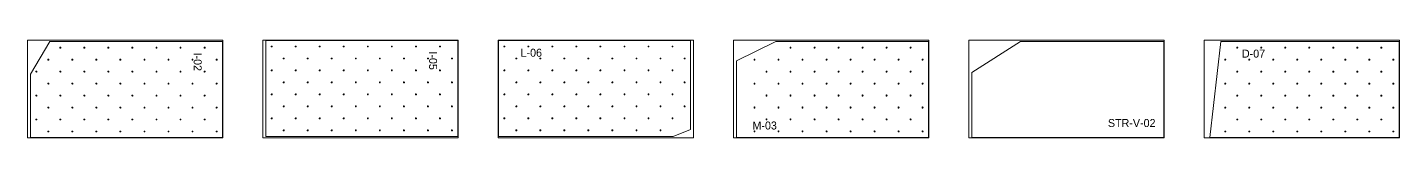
# Model space of a CAD drawing. Extents: x 0 to 287620, y 0 to 1220.
# Drawn here: x 35280 to 52420, y 0 to 1220 of the extents above; entities that cross this region are included whole.
import ezdxf

# ---------------------------------------------------------------- set-up
doc = ezdxf.new("R2010")
doc.units = 0
doc.header["$MEASUREMENT"] = 0
for name, color, linetype, lineweight in [('CUSTOM', 7, 'CONTINUOUS', 0), ('drilling', 7, 'CONTINUOUS', 0), ('FINAL', 7, 'CONTINUOUS', 0)]:
    doc.layers.add(name, color=color, linetype=linetype, lineweight=lineweight)

msp = doc.modelspace()

# ---------------------------------------------------------------- linework, layer by layer
at = {"layer": 'CUSTOM', "lineweight": 0}
for points in [[(35280, 0), (37720, 0), (37720, 1220), (35280, 1220)], [(38220, 0), (40660, 0), (40660, 1220), (38220, 1220)], [(41160, 0), (43600, 0), (43600, 1220), (41160, 1220)], [(44100, 0), (46540, 0), (46540, 1220), (44100, 1220)], [(47040, 0), (49480, 0), (49480, 1220), (47040, 1220)], [(49980, 0), (52420, 0), (52420, 1220), (49980, 1220)]]:
    msp.add_lwpolyline(points, close=True, dxfattribs=at)
at = {"layer": 'drilling', "lineweight": 0}
for points in [[(35692, 1122), (35696, 1123), (35698, 1125), (35698, 1129), (35697, 1132), (35694, 1134), (35690, 1134), (35687, 1132), (35686, 1129), (35686, 1125), (35688, 1123)], [(35992, 1122), (35996, 1123), (35998, 1125), (35998, 1129), (35997, 1132), (35994, 1134), (35990, 1134), (35987, 1132), (35986, 1129), (35986, 1125), (35988, 1123)], [(36292, 1122), (36296, 1123), (36298, 1125), (36298, 1129), (36297, 1132), (36294, 1134), (36290, 1134), (36287, 1132), (36286, 1129), (36286, 1125), (36288, 1123)], [(36592, 1122), (36596, 1123), (36598, 1125), (36598, 1129), (36597, 1132), (36594, 1134), (36590, 1134), (36587, 1132), (36586, 1129), (36586, 1125), (36588, 1123)], [(36892, 1122), (36896, 1123), (36898, 1125), (36898, 1129), (36897, 1132), (36894, 1134), (36890, 1134), (36887, 1132), (36886, 1129), (36886, 1125), (36888, 1123)], [(37192, 1122), (37196, 1123), (37198, 1125), (37198, 1129), (37197, 1132), (37194, 1134), (37190, 1134), (37187, 1132), (37186, 1129), (37186, 1125), (37188, 1123)], [(37492, 1122), (37496, 1123), (37498, 1125), (37498, 1129), (37497, 1132), (37494, 1134), (37490, 1134), (37487, 1132), (37486, 1129), (37486, 1125), (37488, 1123)], [(38332, 1136), (38336, 1137), (38338, 1139), (38338, 1143), (38337, 1146), (38334, 1148), (38330, 1148), (38327, 1146), (38326, 1143), (38326, 1139), (38328, 1137)], [(38632, 1136), (38636, 1137), (38638, 1139), (38638, 1143), (38637, 1146), (38634, 1148), (38630, 1148), (38627, 1146), (38626, 1143), (38626, 1139), (38628, 1137)], [(38932, 1136), (38936, 1137), (38938, 1139), (38938, 1143), (38937, 1146), (38934, 1148), (38930, 1148), (38927, 1146), (38926, 1143), (38926, 1139), (38928, 1137)], [(39232, 1136), (39236, 1137), (39238, 1139), (39238, 1143), (39237, 1146), (39234, 1148), (39230, 1148), (39227, 1146), (39226, 1143), (39226, 1139), (39228, 1137)], [(39532, 1136), (39536, 1137), (39538, 1139), (39538, 1143), (39537, 1146), (39534, 1148), (39530, 1148), (39527, 1146), (39526, 1143), (39526, 1139), (39528, 1137)], [(39832, 1136), (39836, 1137), (39838, 1139), (39838, 1143), (39837, 1146), (39834, 1148), (39830, 1148), (39827, 1146), (39826, 1143), (39826, 1139), (39828, 1137)], [(40132, 1136), (40136, 1137), (40138, 1139), (40138, 1143), (40137, 1146), (40134, 1148), (40130, 1148), (40127, 1146), (40126, 1143), (40126, 1139), (40128, 1137)], [(40432, 1136), (40436, 1137), (40438, 1139), (40438, 1143), (40437, 1146), (40434, 1148), (40430, 1148), (40427, 1146), (40426, 1143), (40426, 1139), (40428, 1137)], [(41244, 1142), (41243, 1146), (41241, 1148), (41237, 1148), (41234, 1147), (41232, 1144), (41232, 1140), (41234, 1137), (41237, 1136), (41241, 1136), (41243, 1138)], [(41544, 1142), (41543, 1146), (41541, 1148), (41537, 1148), (41534, 1147), (41532, 1144), (41532, 1140), (41534, 1137), (41537, 1136), (41541, 1136), (41543, 1138)], [(41844, 1142), (41843, 1146), (41841, 1148), (41837, 1148), (41834, 1147), (41832, 1144), (41832, 1140), (41834, 1137), (41837, 1136), (41841, 1136), (41843, 1138)], [(42144, 1142), (42143, 1146), (42141, 1148), (42137, 1148), (42134, 1147), (42132, 1144), (42132, 1140), (42134, 1137), (42137, 1136), (42141, 1136), (42143, 1138)], [(42444, 1142), (42443, 1146), (42441, 1148), (42437, 1148), (42434, 1147), (42432, 1144), (42432, 1140), (42434, 1137), (42437, 1136), (42441, 1136), (42443, 1138)], [(42744, 1142), (42743, 1146), (42741, 1148), (42737, 1148), (42734, 1147), (42732, 1144), (42732, 1140), (42734, 1137), (42737, 1136), (42741, 1136), (42743, 1138)], [(43044, 1142), (43043, 1146), (43041, 1148), (43037, 1148), (43034, 1147), (43032, 1144), (43032, 1140), (43034, 1137), (43037, 1136), (43041, 1136), (43043, 1138)], [(43344, 1142), (43343, 1146), (43341, 1148), (43337, 1148), (43334, 1147), (43332, 1144), (43332, 1140), (43334, 1137), (43337, 1136), (43341, 1136), (43343, 1138)], [(44818, 1128), (44817, 1132), (44815, 1134), (44811, 1135), (44808, 1133), (44806, 1130), (44806, 1126), (44808, 1123), (44811, 1122), (44815, 1122), (44817, 1125)], [(45118, 1128), (45117, 1132), (45115, 1134), (45111, 1135), (45108, 1133), (45106, 1130), (45106, 1126), (45108, 1123), (45111, 1122), (45115, 1122), (45117, 1125)], [(45418, 1128), (45417, 1132), (45415, 1134), (45411, 1135), (45408, 1133), (45406, 1130), (45406, 1126), (45408, 1123), (45411, 1122), (45415, 1122), (45417, 1125)], [(45718, 1128), (45717, 1132), (45715, 1134), (45711, 1135), (45708, 1133), (45706, 1130), (45706, 1126), (45708, 1123), (45711, 1122), (45715, 1122), (45717, 1125)], [(46018, 1128), (46017, 1132), (46015, 1134), (46011, 1135), (46008, 1133), (46006, 1130), (46006, 1126), (46008, 1123), (46011, 1122), (46015, 1122), (46017, 1125)], [(46318, 1128), (46317, 1132), (46315, 1134), (46311, 1135), (46308, 1133), (46306, 1130), (46306, 1126), (46308, 1123), (46311, 1122), (46315, 1122), (46317, 1125)], [(50399, 1128), (50397, 1132), (50395, 1134), (50391, 1134), (50388, 1133), (50386, 1130), (50386, 1126), (50388, 1123), (50391, 1122), (50395, 1122), (50397, 1124)], [(50699, 1128), (50697, 1132), (50695, 1134), (50691, 1134), (50688, 1133), (50686, 1130), (50686, 1126), (50688, 1123), (50691, 1122), (50695, 1122), (50697, 1124)], [(50999, 1128), (50997, 1132), (50995, 1134), (50991, 1134), (50988, 1133), (50986, 1130), (50986, 1126), (50988, 1123), (50991, 1122), (50995, 1122), (50997, 1124)], [(51299, 1128), (51297, 1132), (51295, 1134), (51291, 1134), (51288, 1133), (51286, 1130), (51286, 1126), (51288, 1123), (51291, 1122), (51295, 1122), (51297, 1124)], [(51599, 1128), (51597, 1132), (51595, 1134), (51591, 1134), (51588, 1133), (51586, 1130), (51586, 1126), (51588, 1123), (51591, 1122), (51595, 1122), (51597, 1124)], [(51899, 1128), (51897, 1132), (51895, 1134), (51891, 1134), (51888, 1133), (51886, 1130), (51886, 1126), (51888, 1123), (51891, 1122), (51895, 1122), (51897, 1124)], [(52199, 1128), (52197, 1132), (52195, 1134), (52191, 1134), (52188, 1133), (52186, 1130), (52186, 1126), (52188, 1123), (52191, 1122), (52195, 1122), (52197, 1124)], [(35542, 972), (35546, 973), (35548, 975), (35548, 979), (35547, 982), (35544, 984), (35540, 984), (35537, 982), (35536, 979), (35536, 975), (35538, 973)], [(35842, 972), (35846, 973), (35848, 975), (35848, 979), (35847, 982), (35844, 984), (35840, 984), (35837, 982), (35836, 979), (35836, 975), (35838, 973)], [(36142, 972), (36146, 973), (36148, 975), (36148, 979), (36147, 982), (36144, 984), (36140, 984), (36137, 982), (36136, 979), (36136, 975), (36138, 973)], [(36442, 972), (36446, 973), (36448, 975), (36448, 979), (36447, 982), (36444, 984), (36440, 984), (36437, 982), (36436, 979), (36436, 975), (36438, 973)], [(36742, 972), (36746, 973), (36748, 975), (36748, 979), (36747, 982), (36744, 984), (36740, 984), (36737, 982), (36736, 979), (36736, 975), (36738, 973)], [(37042, 972), (37046, 973), (37048, 975), (37048, 979), (37047, 982), (37044, 984), (37040, 984), (37037, 982), (37036, 979), (37036, 975), (37038, 973)], [(37342, 972), (37346, 973), (37348, 975), (37348, 979), (37347, 982), (37344, 984), (37340, 984), (37337, 982), (37336, 979), (37336, 975), (37338, 973)], [(37642, 972), (37646, 973), (37648, 975), (37648, 979), (37647, 982), (37644, 984), (37640, 984), (37637, 982), (37636, 979), (37636, 975), (37638, 973)], [(38482, 986), (38486, 987), (38488, 989), (38488, 993), (38487, 996), (38484, 998), (38480, 998), (38477, 996), (38476, 993), (38476, 989), (38478, 987)], [(38782, 986), (38786, 987), (38788, 989), (38788, 993), (38787, 996), (38784, 998), (38780, 998), (38777, 996), (38776, 993), (38776, 989), (38778, 987)], [(39082, 986), (39086, 987), (39088, 989), (39088, 993), (39087, 996), (39084, 998), (39080, 998), (39077, 996), (39076, 993), (39076, 989), (39078, 987)], [(39382, 986), (39386, 987), (39388, 989), (39388, 993), (39387, 996), (39384, 998), (39380, 998), (39377, 996), (39376, 993), (39376, 989), (39378, 987)], [(39682, 986), (39686, 987), (39688, 989), (39688, 993), (39687, 996), (39684, 998), (39680, 998), (39677, 996), (39676, 993), (39676, 989), (39678, 987)], [(39982, 986), (39986, 987), (39988, 989), (39988, 993), (39987, 996), (39984, 998), (39980, 998), (39977, 996), (39976, 993), (39976, 989), (39978, 987)], [(40282, 986), (40286, 987), (40288, 989), (40288, 993), (40287, 996), (40284, 998), (40280, 998), (40277, 996), (40276, 993), (40276, 989), (40278, 987)], [(40582, 986), (40586, 987), (40588, 989), (40588, 993), (40587, 996), (40584, 998), (40580, 998), (40577, 996), (40576, 993), (40576, 989), (40578, 987)], [(41394, 992), (41393, 996), (41391, 998), (41387, 998), (41384, 997), (41382, 994), (41382, 990), (41384, 987), (41387, 986), (41391, 986), (41393, 988)], [(41694, 992), (41693, 996), (41691, 998), (41687, 998), (41684, 997), (41682, 994), (41682, 990), (41684, 987), (41687, 986), (41691, 986), (41693, 988)], [(41994, 992), (41993, 996), (41991, 998), (41987, 998), (41984, 997), (41982, 994), (41982, 990), (41984, 987), (41987, 986), (41991, 986), (41993, 988)], [(42294, 992), (42293, 996), (42291, 998), (42287, 998), (42284, 997), (42282, 994), (42282, 990), (42284, 987), (42287, 986), (42291, 986), (42293, 988)], [(42594, 992), (42593, 996), (42591, 998), (42587, 998), (42584, 997), (42582, 994), (42582, 990), (42584, 987), (42587, 986), (42591, 986), (42593, 988)], [(42894, 992), (42893, 996), (42891, 998), (42887, 998), (42884, 997), (42882, 994), (42882, 990), (42884, 987), (42887, 986), (42891, 986), (42893, 988)], [(43194, 992), (43193, 996), (43191, 998), (43187, 998), (43184, 997), (43182, 994), (43182, 990), (43184, 987), (43187, 986), (43191, 986), (43193, 988)], [(43494, 992), (43493, 996), (43491, 998), (43487, 998), (43484, 997), (43482, 994), (43482, 990), (43484, 987), (43487, 986), (43491, 986), (43493, 988)], [(44368, 978), (44367, 982), (44365, 984), (44361, 985), (44358, 983), (44356, 980), (44356, 976), (44358, 973), (44361, 972), (44365, 972), (44367, 975)], [(44668, 978), (44667, 982), (44665, 984), (44661, 985), (44658, 983), (44656, 980), (44656, 976), (44658, 973), (44661, 972), (44665, 972), (44667, 975)], [(44968, 978), (44967, 982), (44965, 984), (44961, 985), (44958, 983), (44956, 980), (44956, 976), (44958, 973), (44961, 972), (44965, 972), (44967, 975)], [(45268, 978), (45267, 982), (45265, 984), (45261, 985), (45258, 983), (45256, 980), (45256, 976), (45258, 973), (45261, 972), (45265, 972), (45267, 975)], [(45568, 978), (45567, 982), (45565, 984), (45561, 985), (45558, 983), (45556, 980), (45556, 976), (45558, 973), (45561, 972), (45565, 972), (45567, 975)], [(45868, 978), (45867, 982), (45865, 984), (45861, 985), (45858, 983), (45856, 980), (45856, 976), (45858, 973), (45861, 972), (45865, 972), (45867, 975)], [(46168, 978), (46167, 982), (46165, 984), (46161, 985), (46158, 983), (46156, 980), (46156, 976), (46158, 973), (46161, 972), (46165, 972), (46167, 975)], [(46468, 978), (46467, 982), (46465, 984), (46461, 985), (46458, 983), (46456, 980), (46456, 976), (46458, 973), (46461, 972), (46465, 972), (46467, 975)], [(50249, 978), (50247, 982), (50245, 984), (50241, 984), (50238, 983), (50236, 980), (50236, 976), (50238, 973), (50241, 972), (50245, 972), (50247, 974)], [(50549, 978), (50547, 982), (50545, 984), (50541, 984), (50538, 983), (50536, 980), (50536, 976), (50538, 973), (50541, 972), (50545, 972), (50547, 974)], [(50849, 978), (50847, 982), (50845, 984), (50841, 984), (50838, 983), (50836, 980), (50836, 976), (50838, 973), (50841, 972), (50845, 972), (50847, 974)], [(51149, 978), (51147, 982), (51145, 984), (51141, 984), (51138, 983), (51136, 980), (51136, 976), (51138, 973), (51141, 972), (51145, 972), (51147, 974)], [(51449, 978), (51447, 982), (51445, 984), (51441, 984), (51438, 983), (51436, 980), (51436, 976), (51438, 973), (51441, 972), (51445, 972), (51447, 974)], [(51749, 978), (51747, 982), (51745, 984), (51741, 984), (51738, 983), (51736, 980), (51736, 976), (51738, 973), (51741, 972), (51745, 972), (51747, 974)], [(52049, 978), (52047, 982), (52045, 984), (52041, 984), (52038, 983), (52036, 980), (52036, 976), (52038, 973), (52041, 972), (52045, 972), (52047, 974)], [(52349, 978), (52347, 982), (52345, 984), (52341, 984), (52338, 983), (52336, 980), (52336, 976), (52338, 973), (52341, 972), (52345, 972), (52347, 974)], [(35392, 822), (35396, 823), (35398, 825), (35398, 829), (35397, 832), (35394, 834), (35390, 834), (35387, 832), (35386, 829), (35386, 825), (35388, 823)], [(35692, 822), (35696, 823), (35698, 825), (35698, 829), (35697, 832), (35694, 834), (35690, 834), (35687, 832), (35686, 829), (35686, 825), (35688, 823)], [(35992, 822), (35996, 823), (35998, 825), (35998, 829), (35997, 832), (35994, 834), (35990, 834), (35987, 832), (35986, 829), (35986, 825), (35988, 823)], [(36292, 822), (36296, 823), (36298, 825), (36298, 829), (36297, 832), (36294, 834), (36290, 834), (36287, 832), (36286, 829), (36286, 825), (36288, 823)], [(36592, 822), (36596, 823), (36598, 825), (36598, 829), (36597, 832), (36594, 834), (36590, 834), (36587, 832), (36586, 829), (36586, 825), (36588, 823)], [(36892, 822), (36896, 823), (36898, 825), (36898, 829), (36897, 832), (36894, 834), (36890, 834), (36887, 832), (36886, 829), (36886, 825), (36888, 823)], [(37192, 822), (37196, 823), (37198, 825), (37198, 829), (37197, 832), (37194, 834), (37190, 834), (37187, 832), (37186, 829), (37186, 825), (37188, 823)], [(37492, 822), (37496, 823), (37498, 825), (37498, 829), (37497, 832), (37494, 834), (37490, 834), (37487, 832), (37486, 829), (37486, 825), (37488, 823)], [(38332, 836), (38336, 837), (38338, 839), (38338, 843), (38337, 846), (38334, 848), (38330, 848), (38327, 846), (38326, 843), (38326, 839), (38328, 837)], [(38482, 686), (38486, 687), (38488, 689), (38488, 693), (38487, 696), (38484, 698), (38480, 698), (38477, 696), (38476, 693), (38476, 689), (38478, 687)], [(38632, 836), (38636, 837), (38638, 839), (38638, 843), (38637, 846), (38634, 848), (38630, 848), (38627, 846), (38626, 843), (38626, 839), (38628, 837)], [(38782, 686), (38786, 687), (38788, 689), (38788, 693), (38787, 696), (38784, 698), (38780, 698), (38777, 696), (38776, 693), (38776, 689), (38778, 687)], [(38932, 836), (38936, 837), (38938, 839), (38938, 843), (38937, 846), (38934, 848), (38930, 848), (38927, 846), (38926, 843), (38926, 839), (38928, 837)], [(39082, 686), (39086, 687), (39088, 689), (39088, 693), (39087, 696), (39084, 698), (39080, 698), (39077, 696), (39076, 693), (39076, 689), (39078, 687)], [(39232, 836), (39236, 837), (39238, 839), (39238, 843), (39237, 846), (39234, 848), (39230, 848), (39227, 846), (39226, 843), (39226, 839), (39228, 837)], [(39382, 686), (39386, 687), (39388, 689), (39388, 693), (39387, 696), (39384, 698), (39380, 698), (39377, 696), (39376, 693), (39376, 689), (39378, 687)], [(39532, 836), (39536, 837), (39538, 839), (39538, 843), (39537, 846), (39534, 848), (39530, 848), (39527, 846), (39526, 843), (39526, 839), (39528, 837)], [(39682, 686), (39686, 687), (39688, 689), (39688, 693), (39687, 696), (39684, 698), (39680, 698), (39677, 696), (39676, 693), (39676, 689), (39678, 687)], [(39832, 836), (39836, 837), (39838, 839), (39838, 843), (39837, 846), (39834, 848), (39830, 848), (39827, 846), (39826, 843), (39826, 839), (39828, 837)], [(39982, 686), (39986, 687), (39988, 689), (39988, 693), (39987, 696), (39984, 698), (39980, 698), (39977, 696), (39976, 693), (39976, 689), (39978, 687)], [(40132, 836), (40136, 837), (40138, 839), (40138, 843), (40137, 846), (40134, 848), (40130, 848), (40127, 846), (40126, 843), (40126, 839), (40128, 837)], [(40282, 686), (40286, 687), (40288, 689), (40288, 693), (40287, 696), (40284, 698), (40280, 698), (40277, 696), (40276, 693), (40276, 689), (40278, 687)], [(40432, 836), (40436, 837), (40438, 839), (40438, 843), (40437, 846), (40434, 848), (40430, 848), (40427, 846), (40426, 843), (40426, 839), (40428, 837)], [(40582, 686), (40586, 687), (40588, 689), (40588, 693), (40587, 696), (40584, 698), (40580, 698), (40577, 696), (40576, 693), (40576, 689), (40578, 687)], [(41244, 842), (41243, 846), (41241, 848), (41237, 848), (41234, 847), (41232, 844), (41232, 840), (41234, 837), (41237, 836), (41241, 836), (41243, 838)], [(41394, 692), (41393, 696), (41391, 698), (41387, 698), (41384, 697), (41382, 694), (41382, 690), (41384, 687), (41387, 686), (41391, 686), (41393, 688)], [(41544, 842), (41543, 846), (41541, 848), (41537, 848), (41534, 847), (41532, 844), (41532, 840), (41534, 837), (41537, 836), (41541, 836), (41543, 838)], [(41694, 692), (41693, 696), (41691, 698), (41687, 698), (41684, 697), (41682, 694), (41682, 690), (41684, 687), (41687, 686), (41691, 686), (41693, 688)], [(41844, 842), (41843, 846), (41841, 848), (41837, 848), (41834, 847), (41832, 844), (41832, 840), (41834, 837), (41837, 836), (41841, 836), (41843, 838)], [(41994, 692), (41993, 696), (41991, 698), (41987, 698), (41984, 697), (41982, 694), (41982, 690), (41984, 687), (41987, 686), (41991, 686), (41993, 688)], [(42144, 842), (42143, 846), (42141, 848), (42137, 848), (42134, 847), (42132, 844), (42132, 840), (42134, 837), (42137, 836), (42141, 836), (42143, 838)], [(42294, 692), (42293, 696), (42291, 698), (42287, 698), (42284, 697), (42282, 694), (42282, 690), (42284, 687), (42287, 686), (42291, 686), (42293, 688)], [(42444, 842), (42443, 846), (42441, 848), (42437, 848), (42434, 847), (42432, 844), (42432, 840), (42434, 837), (42437, 836), (42441, 836), (42443, 838)], [(42594, 692), (42593, 696), (42591, 698), (42587, 698), (42584, 697), (42582, 694), (42582, 690), (42584, 687), (42587, 686), (42591, 686), (42593, 688)], [(42744, 842), (42743, 846), (42741, 848), (42737, 848), (42734, 847), (42732, 844), (42732, 840), (42734, 837), (42737, 836), (42741, 836), (42743, 838)], [(42894, 692), (42893, 696), (42891, 698), (42887, 698), (42884, 697), (42882, 694), (42882, 690), (42884, 687), (42887, 686), (42891, 686), (42893, 688)], [(43044, 842), (43043, 846), (43041, 848), (43037, 848), (43034, 847), (43032, 844), (43032, 840), (43034, 837), (43037, 836), (43041, 836), (43043, 838)], [(43194, 692), (43193, 696), (43191, 698), (43187, 698), (43184, 697), (43182, 694), (43182, 690), (43184, 687), (43187, 686), (43191, 686), (43193, 688)], [(43344, 842), (43343, 846), (43341, 848), (43337, 848), (43334, 847), (43332, 844), (43332, 840), (43334, 837), (43337, 836), (43341, 836), (43343, 838)], [(43494, 692), (43493, 696), (43491, 698), (43487, 698), (43484, 697), (43482, 694), (43482, 690), (43484, 687), (43487, 686), (43491, 686), (43493, 688)], [(44518, 828), (44517, 832), (44515, 834), (44511, 835), (44508, 833), (44506, 830), (44506, 826), (44508, 823), (44511, 822), (44515, 822), (44517, 825)], [(44818, 828), (44817, 832), (44815, 834), (44811, 835), (44808, 833), (44806, 830), (44806, 826), (44808, 823), (44811, 822), (44815, 822), (44817, 825)], [(45118, 828), (45117, 832), (45115, 834), (45111, 835), (45108, 833), (45106, 830), (45106, 826), (45108, 823), (45111, 822), (45115, 822), (45117, 825)], [(45418, 828), (45417, 832), (45415, 834), (45411, 835), (45408, 833), (45406, 830), (45406, 826), (45408, 823), (45411, 822), (45415, 822), (45417, 825)], [(45718, 828), (45717, 832), (45715, 834), (45711, 835), (45708, 833), (45706, 830), (45706, 826), (45708, 823), (45711, 822), (45715, 822), (45717, 825)], [(46018, 828), (46017, 832), (46015, 834), (46011, 835), (46008, 833), (46006, 830), (46006, 826), (46008, 823), (46011, 822), (46015, 822), (46017, 825)], [(46318, 828), (46317, 832), (46315, 834), (46311, 835), (46308, 833), (46306, 830), (46306, 826), (46308, 823), (46311, 822), (46315, 822), (46317, 825)], [(50399, 828), (50397, 832), (50395, 834), (50391, 834), (50388, 833), (50386, 830), (50386, 826), (50388, 823), (50391, 822), (50395, 822), (50397, 824)], [(50699, 828), (50697, 832), (50695, 834), (50691, 834), (50688, 833), (50686, 830), (50686, 826), (50688, 823), (50691, 822), (50695, 822), (50697, 824)], [(50999, 828), (50997, 832), (50995, 834), (50991, 834), (50988, 833), (50986, 830), (50986, 826), (50988, 823), (50991, 822), (50995, 822), (50997, 824)], [(51299, 828), (51297, 832), (51295, 834), (51291, 834), (51288, 833), (51286, 830), (51286, 826), (51288, 823), (51291, 822), (51295, 822), (51297, 824)], [(51599, 828), (51597, 832), (51595, 834), (51591, 834), (51588, 833), (51586, 830), (51586, 826), (51588, 823), (51591, 822), (51595, 822), (51597, 824)], [(51899, 828), (51897, 832), (51895, 834), (51891, 834), (51888, 833), (51886, 830), (51886, 826), (51888, 823), (51891, 822), (51895, 822), (51897, 824)], [(52199, 828), (52197, 832), (52195, 834), (52191, 834), (52188, 833), (52186, 830), (52186, 826), (52188, 823), (52191, 822), (52195, 822), (52197, 824)], [(35392, 522), (35396, 523), (35398, 525), (35398, 529), (35397, 532), (35394, 534), (35390, 534), (35387, 532), (35386, 529), (35386, 525), (35388, 523)], [(35542, 672), (35546, 673), (35548, 675), (35548, 679), (35547, 682), (35544, 684), (35540, 684), (35537, 682), (35536, 679), (35536, 675), (35538, 673)], [(35692, 522), (35696, 523), (35698, 525), (35698, 529), (35697, 532), (35694, 534), (35690, 534), (35687, 532), (35686, 529), (35686, 525), (35688, 523)], [(35842, 672), (35846, 673), (35848, 675), (35848, 679), (35847, 682), (35844, 684), (35840, 684), (35837, 682), (35836, 679), (35836, 675), (35838, 673)], [(35992, 522), (35996, 523), (35998, 525), (35998, 529), (35997, 532), (35994, 534), (35990, 534), (35987, 532), (35986, 529), (35986, 525), (35988, 523)], [(36142, 672), (36146, 673), (36148, 675), (36148, 679), (36147, 682), (36144, 684), (36140, 684), (36137, 682), (36136, 679), (36136, 675), (36138, 673)], [(36292, 522), (36296, 523), (36298, 525), (36298, 529), (36297, 532), (36294, 534), (36290, 534), (36287, 532), (36286, 529), (36286, 525), (36288, 523)], [(36442, 672), (36446, 673), (36448, 675), (36448, 679), (36447, 682), (36444, 684), (36440, 684), (36437, 682), (36436, 679), (36436, 675), (36438, 673)], [(36592, 522), (36596, 523), (36598, 525), (36598, 529), (36597, 532), (36594, 534), (36590, 534), (36587, 532), (36586, 529), (36586, 525), (36588, 523)], [(36742, 672), (36746, 673), (36748, 675), (36748, 679), (36747, 682), (36744, 684), (36740, 684), (36737, 682), (36736, 679), (36736, 675), (36738, 673)], [(36892, 522), (36896, 523), (36898, 525), (36898, 529), (36897, 532), (36894, 534), (36890, 534), (36887, 532), (36886, 529), (36886, 525), (36888, 523)], [(37042, 672), (37046, 673), (37048, 675), (37048, 679), (37047, 682), (37044, 684), (37040, 684), (37037, 682), (37036, 679), (37036, 675), (37038, 673)], [(37192, 522), (37196, 523), (37198, 525), (37198, 529), (37197, 532), (37194, 534), (37190, 534), (37187, 532), (37186, 529), (37186, 525), (37188, 523)], [(37342, 672), (37346, 673), (37348, 675), (37348, 679), (37347, 682), (37344, 684), (37340, 684), (37337, 682), (37336, 679), (37336, 675), (37338, 673)], [(37492, 522), (37496, 523), (37498, 525), (37498, 529), (37497, 532), (37494, 534), (37490, 534), (37487, 532), (37486, 529), (37486, 525), (37488, 523)], [(37642, 672), (37646, 673), (37648, 675), (37648, 679), (37647, 682), (37644, 684), (37640, 684), (37637, 682), (37636, 679), (37636, 675), (37638, 673)], [(38332, 536), (38336, 537), (38338, 539), (38338, 543), (38337, 546), (38334, 548), (38330, 548), (38327, 546), (38326, 543), (38326, 539), (38328, 537)], [(38632, 536), (38636, 537), (38638, 539), (38638, 543), (38637, 546), (38634, 548), (38630, 548), (38627, 546), (38626, 543), (38626, 539), (38628, 537)], [(38932, 536), (38936, 537), (38938, 539), (38938, 543), (38937, 546), (38934, 548), (38930, 548), (38927, 546), (38926, 543), (38926, 539), (38928, 537)], [(39232, 536), (39236, 537), (39238, 539), (39238, 543), (39237, 546), (39234, 548), (39230, 548), (39227, 546), (39226, 543), (39226, 539), (39228, 537)], [(39532, 536), (39536, 537), (39538, 539), (39538, 543), (39537, 546), (39534, 548), (39530, 548), (39527, 546), (39526, 543), (39526, 539), (39528, 537)], [(39832, 536), (39836, 537), (39838, 539), (39838, 543), (39837, 546), (39834, 548), (39830, 548), (39827, 546), (39826, 543), (39826, 539), (39828, 537)], [(40132, 536), (40136, 537), (40138, 539), (40138, 543), (40137, 546), (40134, 548), (40130, 548), (40127, 546), (40126, 543), (40126, 539), (40128, 537)], [(40432, 536), (40436, 537), (40438, 539), (40438, 543), (40437, 546), (40434, 548), (40430, 548), (40427, 546), (40426, 543), (40426, 539), (40428, 537)], [(41244, 542), (41243, 546), (41241, 548), (41237, 548), (41234, 547), (41232, 544), (41232, 540), (41234, 537), (41237, 536), (41241, 536), (41243, 538)], [(41544, 542), (41543, 546), (41541, 548), (41537, 548), (41534, 547), (41532, 544), (41532, 540), (41534, 537), (41537, 536), (41541, 536), (41543, 538)], [(41844, 542), (41843, 546), (41841, 548), (41837, 548), (41834, 547), (41832, 544), (41832, 540), (41834, 537), (41837, 536), (41841, 536), (41843, 538)], [(42144, 542), (42143, 546), (42141, 548), (42137, 548), (42134, 547), (42132, 544), (42132, 540), (42134, 537), (42137, 536), (42141, 536), (42143, 538)], [(42444, 542), (42443, 546), (42441, 548), (42437, 548), (42434, 547), (42432, 544), (42432, 540), (42434, 537), (42437, 536), (42441, 536), (42443, 538)], [(42744, 542), (42743, 546), (42741, 548), (42737, 548), (42734, 547), (42732, 544), (42732, 540), (42734, 537), (42737, 536), (42741, 536), (42743, 538)], [(43044, 542), (43043, 546), (43041, 548), (43037, 548), (43034, 547), (43032, 544), (43032, 540), (43034, 537), (43037, 536), (43041, 536), (43043, 538)], [(43344, 542), (43343, 546), (43341, 548), (43337, 548), (43334, 547), (43332, 544), (43332, 540), (43334, 537), (43337, 536), (43341, 536), (43343, 538)], [(44368, 678), (44367, 682), (44365, 684), (44361, 685), (44358, 683), (44356, 680), (44356, 676), (44358, 673), (44361, 672), (44365, 672), (44367, 675)], [(44518, 528), (44517, 532), (44515, 534), (44511, 535), (44508, 533), (44506, 530), (44506, 526), (44508, 523), (44511, 522), (44515, 522), (44517, 525)], [(44668, 678), (44667, 682), (44665, 684), (44661, 685), (44658, 683), (44656, 680), (44656, 676), (44658, 673), (44661, 672), (44665, 672), (44667, 675)], [(44818, 528), (44817, 532), (44815, 534), (44811, 535), (44808, 533), (44806, 530), (44806, 526), (44808, 523), (44811, 522), (44815, 522), (44817, 525)], [(44968, 678), (44967, 682), (44965, 684), (44961, 685), (44958, 683), (44956, 680), (44956, 676), (44958, 673), (44961, 672), (44965, 672), (44967, 675)], [(45118, 528), (45117, 532), (45115, 534), (45111, 535), (45108, 533), (45106, 530), (45106, 526), (45108, 523), (45111, 522), (45115, 522), (45117, 525)], [(45268, 678), (45267, 682), (45265, 684), (45261, 685), (45258, 683), (45256, 680), (45256, 676), (45258, 673), (45261, 672), (45265, 672), (45267, 675)], [(45418, 528), (45417, 532), (45415, 534), (45411, 535), (45408, 533), (45406, 530), (45406, 526), (45408, 523), (45411, 522), (45415, 522), (45417, 525)], [(45568, 678), (45567, 682), (45565, 684), (45561, 685), (45558, 683), (45556, 680), (45556, 676), (45558, 673), (45561, 672), (45565, 672), (45567, 675)], [(45718, 528), (45717, 532), (45715, 534), (45711, 535), (45708, 533), (45706, 530), (45706, 526), (45708, 523), (45711, 522), (45715, 522), (45717, 525)], [(45868, 678), (45867, 682), (45865, 684), (45861, 685), (45858, 683), (45856, 680), (45856, 676), (45858, 673), (45861, 672), (45865, 672), (45867, 675)], [(46018, 528), (46017, 532), (46015, 534), (46011, 535), (46008, 533), (46006, 530), (46006, 526), (46008, 523), (46011, 522), (46015, 522), (46017, 525)], [(46168, 678), (46167, 682), (46165, 684), (46161, 685), (46158, 683), (46156, 680), (46156, 676), (46158, 673), (46161, 672), (46165, 672), (46167, 675)], [(46318, 528), (46317, 532), (46315, 534), (46311, 535), (46308, 533), (46306, 530), (46306, 526), (46308, 523), (46311, 522), (46315, 522), (46317, 525)], [(46468, 678), (46467, 682), (46465, 684), (46461, 685), (46458, 683), (46456, 680), (46456, 676), (46458, 673), (46461, 672), (46465, 672), (46467, 675)], [(50249, 678), (50247, 682), (50245, 684), (50241, 684), (50238, 683), (50236, 680), (50236, 676), (50238, 673), (50241, 672), (50245, 672), (50247, 674)], [(50399, 528), (50397, 532), (50395, 534), (50391, 534), (50388, 533), (50386, 530), (50386, 526), (50388, 523), (50391, 522), (50395, 522), (50397, 524)], [(50549, 678), (50547, 682), (50545, 684), (50541, 684), (50538, 683), (50536, 680), (50536, 676), (50538, 673), (50541, 672), (50545, 672), (50547, 674)], [(50699, 528), (50697, 532), (50695, 534), (50691, 534), (50688, 533), (50686, 530), (50686, 526), (50688, 523), (50691, 522), (50695, 522), (50697, 524)], [(50849, 678), (50847, 682), (50845, 684), (50841, 684), (50838, 683), (50836, 680), (50836, 676), (50838, 673), (50841, 672), (50845, 672), (50847, 674)], [(50999, 528), (50997, 532), (50995, 534), (50991, 534), (50988, 533), (50986, 530), (50986, 526), (50988, 523), (50991, 522), (50995, 522), (50997, 524)], [(51149, 678), (51147, 682), (51145, 684), (51141, 684), (51138, 683), (51136, 680), (51136, 676), (51138, 673), (51141, 672), (51145, 672), (51147, 674)], [(51299, 528), (51297, 532), (51295, 534), (51291, 534), (51288, 533), (51286, 530), (51286, 526), (51288, 523), (51291, 522), (51295, 522), (51297, 524)], [(51449, 678), (51447, 682), (51445, 684), (51441, 684), (51438, 683), (51436, 680), (51436, 676), (51438, 673), (51441, 672), (51445, 672), (51447, 674)], [(51599, 528), (51597, 532), (51595, 534), (51591, 534), (51588, 533), (51586, 530), (51586, 526), (51588, 523), (51591, 522), (51595, 522), (51597, 524)], [(51749, 678), (51747, 682), (51745, 684), (51741, 684), (51738, 683), (51736, 680), (51736, 676), (51738, 673), (51741, 672), (51745, 672), (51747, 674)], [(51899, 528), (51897, 532), (51895, 534), (51891, 534), (51888, 533), (51886, 530), (51886, 526), (51888, 523), (51891, 522), (51895, 522), (51897, 524)], [(52049, 678), (52047, 682), (52045, 684), (52041, 684), (52038, 683), (52036, 680), (52036, 676), (52038, 673), (52041, 672), (52045, 672), (52047, 674)], [(52199, 528), (52197, 532), (52195, 534), (52191, 534), (52188, 533), (52186, 530), (52186, 526), (52188, 523), (52191, 522), (52195, 522), (52197, 524)], [(52349, 678), (52347, 682), (52345, 684), (52341, 684), (52338, 683), (52336, 680), (52336, 676), (52338, 673), (52341, 672), (52345, 672), (52347, 674)], [(35542, 372), (35546, 373), (35548, 375), (35548, 379), (35547, 382), (35544, 384), (35540, 384), (35537, 382), (35536, 379), (35536, 375), (35538, 373)], [(35842, 372), (35846, 373), (35848, 375), (35848, 379), (35847, 382), (35844, 384), (35840, 384), (35837, 382), (35836, 379), (35836, 375), (35838, 373)], [(36142, 372), (36146, 373), (36148, 375), (36148, 379), (36147, 382), (36144, 384), (36140, 384), (36137, 382), (36136, 379), (36136, 375), (36138, 373)], [(36442, 372), (36446, 373), (36448, 375), (36448, 379), (36447, 382), (36444, 384), (36440, 384), (36437, 382), (36436, 379), (36436, 375), (36438, 373)], [(36742, 372), (36746, 373), (36748, 375), (36748, 379), (36747, 382), (36744, 384), (36740, 384), (36737, 382), (36736, 379), (36736, 375), (36738, 373)], [(37042, 372), (37046, 373), (37048, 375), (37048, 379), (37047, 382), (37044, 384), (37040, 384), (37037, 382), (37036, 379), (37036, 375), (37038, 373)], [(37342, 372), (37346, 373), (37348, 375), (37348, 379), (37347, 382), (37344, 384), (37340, 384), (37337, 382), (37336, 379), (37336, 375), (37338, 373)], [(37642, 372), (37646, 373), (37648, 375), (37648, 379), (37647, 382), (37644, 384), (37640, 384), (37637, 382), (37636, 379), (37636, 375), (37638, 373)], [(38482, 386), (38486, 387), (38488, 389), (38488, 393), (38487, 396), (38484, 398), (38480, 398), (38477, 396), (38476, 393), (38476, 389), (38478, 387)], [(38782, 386), (38786, 387), (38788, 389), (38788, 393), (38787, 396), (38784, 398), (38780, 398), (38777, 396), (38776, 393), (38776, 389), (38778, 387)], [(39082, 386), (39086, 387), (39088, 389), (39088, 393), (39087, 396), (39084, 398), (39080, 398), (39077, 396), (39076, 393), (39076, 389), (39078, 387)], [(39382, 386), (39386, 387), (39388, 389), (39388, 393), (39387, 396), (39384, 398), (39380, 398), (39377, 396), (39376, 393), (39376, 389), (39378, 387)], [(39682, 386), (39686, 387), (39688, 389), (39688, 393), (39687, 396), (39684, 398), (39680, 398), (39677, 396), (39676, 393), (39676, 389), (39678, 387)], [(39982, 386), (39986, 387), (39988, 389), (39988, 393), (39987, 396), (39984, 398), (39980, 398), (39977, 396), (39976, 393), (39976, 389), (39978, 387)], [(40282, 386), (40286, 387), (40288, 389), (40288, 393), (40287, 396), (40284, 398), (40280, 398), (40277, 396), (40276, 393), (40276, 389), (40278, 387)], [(40582, 386), (40586, 387), (40588, 389), (40588, 393), (40587, 396), (40584, 398), (40580, 398), (40577, 396), (40576, 393), (40576, 389), (40578, 387)], [(41394, 392), (41393, 396), (41391, 398), (41387, 398), (41384, 397), (41382, 394), (41382, 390), (41384, 387), (41387, 386), (41391, 386), (41393, 388)], [(41694, 392), (41693, 396), (41691, 398), (41687, 398), (41684, 397), (41682, 394), (41682, 390), (41684, 387), (41687, 386), (41691, 386), (41693, 388)], [(41994, 392), (41993, 396), (41991, 398), (41987, 398), (41984, 397), (41982, 394), (41982, 390), (41984, 387), (41987, 386), (41991, 386), (41993, 388)], [(42294, 392), (42293, 396), (42291, 398), (42287, 398), (42284, 397), (42282, 394), (42282, 390), (42284, 387), (42287, 386), (42291, 386), (42293, 388)], [(42594, 392), (42593, 396), (42591, 398), (42587, 398), (42584, 397), (42582, 394), (42582, 390), (42584, 387), (42587, 386), (42591, 386), (42593, 388)], [(42894, 392), (42893, 396), (42891, 398), (42887, 398), (42884, 397), (42882, 394), (42882, 390), (42884, 387), (42887, 386), (42891, 386), (42893, 388)], [(43194, 392), (43193, 396), (43191, 398), (43187, 398), (43184, 397), (43182, 394), (43182, 390), (43184, 387), (43187, 386), (43191, 386), (43193, 388)], [(43494, 392), (43493, 396), (43491, 398), (43487, 398), (43484, 397), (43482, 394), (43482, 390), (43484, 387), (43487, 386), (43491, 386), (43493, 388)], [(44368, 378), (44367, 382), (44365, 384), (44361, 385), (44358, 383), (44356, 380), (44356, 376), (44358, 373), (44361, 372), (44365, 372), (44367, 375)], [(44668, 378), (44667, 382), (44665, 384), (44661, 385), (44658, 383), (44656, 380), (44656, 376), (44658, 373), (44661, 372), (44665, 372), (44667, 375)], [(44968, 378), (44967, 382), (44965, 384), (44961, 385), (44958, 383), (44956, 380), (44956, 376), (44958, 373), (44961, 372), (44965, 372), (44967, 375)], [(45268, 378), (45267, 382), (45265, 384), (45261, 385), (45258, 383), (45256, 380), (45256, 376), (45258, 373), (45261, 372), (45265, 372), (45267, 375)], [(45568, 378), (45567, 382), (45565, 384), (45561, 385), (45558, 383), (45556, 380), (45556, 376), (45558, 373), (45561, 372), (45565, 372), (45567, 375)], [(45868, 378), (45867, 382), (45865, 384), (45861, 385), (45858, 383), (45856, 380), (45856, 376), (45858, 373), (45861, 372), (45865, 372), (45867, 375)], [(46168, 378), (46167, 382), (46165, 384), (46161, 385), (46158, 383), (46156, 380), (46156, 376), (46158, 373), (46161, 372), (46165, 372), (46167, 375)], [(46468, 378), (46467, 382), (46465, 384), (46461, 385), (46458, 383), (46456, 380), (46456, 376), (46458, 373), (46461, 372), (46465, 372), (46467, 375)], [(50249, 378), (50247, 382), (50245, 384), (50241, 384), (50238, 383), (50236, 380), (50236, 376), (50238, 373), (50241, 372), (50245, 372), (50247, 374)], [(50549, 378), (50547, 382), (50545, 384), (50541, 384), (50538, 383), (50536, 380), (50536, 376), (50538, 373), (50541, 372), (50545, 372), (50547, 374)], [(50849, 378), (50847, 382), (50845, 384), (50841, 384), (50838, 383), (50836, 380), (50836, 376), (50838, 373), (50841, 372), (50845, 372), (50847, 374)], [(51149, 378), (51147, 382), (51145, 384), (51141, 384), (51138, 383), (51136, 380), (51136, 376), (51138, 373), (51141, 372), (51145, 372), (51147, 374)], [(51449, 378), (51447, 382), (51445, 384), (51441, 384), (51438, 383), (51436, 380), (51436, 376), (51438, 373), (51441, 372), (51445, 372), (51447, 374)], [(51749, 378), (51747, 382), (51745, 384), (51741, 384), (51738, 383), (51736, 380), (51736, 376), (51738, 373), (51741, 372), (51745, 372), (51747, 374)], [(52049, 378), (52047, 382), (52045, 384), (52041, 384), (52038, 383), (52036, 380), (52036, 376), (52038, 373), (52041, 372), (52045, 372), (52047, 374)], [(52349, 378), (52347, 382), (52345, 384), (52341, 384), (52338, 383), (52336, 380), (52336, 376), (52338, 373), (52341, 372), (52345, 372), (52347, 374)], [(35392, 222), (35396, 223), (35398, 225), (35398, 229), (35397, 232), (35394, 234), (35390, 234), (35387, 232), (35386, 229), (35386, 225), (35388, 223)], [(35692, 222), (35696, 223), (35698, 225), (35698, 229), (35697, 232), (35694, 234), (35690, 234), (35687, 232), (35686, 229), (35686, 225), (35688, 223)], [(35992, 222), (35996, 223), (35998, 225), (35998, 229), (35997, 232), (35994, 234), (35990, 234), (35987, 232), (35986, 229), (35986, 225), (35988, 223)], [(36292, 222), (36296, 223), (36298, 225), (36298, 229), (36297, 232), (36294, 234), (36290, 234), (36287, 232), (36286, 229), (36286, 225), (36288, 223)], [(36592, 222), (36596, 223), (36598, 225), (36598, 229), (36597, 232), (36594, 234), (36590, 234), (36587, 232), (36586, 229), (36586, 225), (36588, 223)], [(36892, 222), (36896, 223), (36898, 225), (36898, 229), (36897, 232), (36894, 234), (36890, 234), (36887, 232), (36886, 229), (36886, 225), (36888, 223)], [(37192, 222), (37196, 223), (37198, 225), (37198, 229), (37197, 232), (37194, 234), (37190, 234), (37187, 232), (37186, 229), (37186, 225), (37188, 223)], [(37492, 222), (37496, 223), (37498, 225), (37498, 229), (37497, 232), (37494, 234), (37490, 234), (37487, 232), (37486, 229), (37486, 225), (37488, 223)], [(38332, 236), (38336, 237), (38338, 239), (38338, 243), (38337, 246), (38334, 248), (38330, 248), (38327, 246), (38326, 243), (38326, 239), (38328, 237)], [(38632, 236), (38636, 237), (38638, 239), (38638, 243), (38637, 246), (38634, 248), (38630, 248), (38627, 246), (38626, 243), (38626, 239), (38628, 237)], [(38932, 236), (38936, 237), (38938, 239), (38938, 243), (38937, 246), (38934, 248), (38930, 248), (38927, 246), (38926, 243), (38926, 239), (38928, 237)], [(39232, 236), (39236, 237), (39238, 239), (39238, 243), (39237, 246), (39234, 248), (39230, 248), (39227, 246), (39226, 243), (39226, 239), (39228, 237)], [(39532, 236), (39536, 237), (39538, 239), (39538, 243), (39537, 246), (39534, 248), (39530, 248), (39527, 246), (39526, 243), (39526, 239), (39528, 237)], [(39832, 236), (39836, 237), (39838, 239), (39838, 243), (39837, 246), (39834, 248), (39830, 248), (39827, 246), (39826, 243), (39826, 239), (39828, 237)], [(40132, 236), (40136, 237), (40138, 239), (40138, 243), (40137, 246), (40134, 248), (40130, 248), (40127, 246), (40126, 243), (40126, 239), (40128, 237)], [(40432, 236), (40436, 237), (40438, 239), (40438, 243), (40437, 246), (40434, 248), (40430, 248), (40427, 246), (40426, 243), (40426, 239), (40428, 237)], [(41244, 242), (41243, 246), (41241, 248), (41237, 248), (41234, 247), (41232, 244), (41232, 240), (41234, 237), (41237, 236), (41241, 236), (41243, 238)], [(41544, 242), (41543, 246), (41541, 248), (41537, 248), (41534, 247), (41532, 244), (41532, 240), (41534, 237), (41537, 236), (41541, 236), (41543, 238)], [(41844, 242), (41843, 246), (41841, 248), (41837, 248), (41834, 247), (41832, 244), (41832, 240), (41834, 237), (41837, 236), (41841, 236), (41843, 238)], [(42144, 242), (42143, 246), (42141, 248), (42137, 248), (42134, 247), (42132, 244), (42132, 240), (42134, 237), (42137, 236), (42141, 236), (42143, 238)], [(42444, 242), (42443, 246), (42441, 248), (42437, 248), (42434, 247), (42432, 244), (42432, 240), (42434, 237), (42437, 236), (42441, 236), (42443, 238)], [(42744, 242), (42743, 246), (42741, 248), (42737, 248), (42734, 247), (42732, 244), (42732, 240), (42734, 237), (42737, 236), (42741, 236), (42743, 238)], [(43044, 242), (43043, 246), (43041, 248), (43037, 248), (43034, 247), (43032, 244), (43032, 240), (43034, 237), (43037, 236), (43041, 236), (43043, 238)], [(43344, 242), (43343, 246), (43341, 248), (43337, 248), (43334, 247), (43332, 244), (43332, 240), (43334, 237), (43337, 236), (43341, 236), (43343, 238)], [(44518, 228), (44517, 232), (44515, 234), (44511, 235), (44508, 233), (44506, 230), (44506, 226), (44508, 223), (44511, 222), (44515, 222), (44517, 225)], [(44818, 228), (44817, 232), (44815, 234), (44811, 235), (44808, 233), (44806, 230), (44806, 226), (44808, 223), (44811, 222), (44815, 222), (44817, 225)], [(45118, 228), (45117, 232), (45115, 234), (45111, 235), (45108, 233), (45106, 230), (45106, 226), (45108, 223), (45111, 222), (45115, 222), (45117, 225)], [(45418, 228), (45417, 232), (45415, 234), (45411, 235), (45408, 233), (45406, 230), (45406, 226), (45408, 223), (45411, 222), (45415, 222), (45417, 225)], [(45718, 228), (45717, 232), (45715, 234), (45711, 235), (45708, 233), (45706, 230), (45706, 226), (45708, 223), (45711, 222), (45715, 222), (45717, 225)], [(46018, 228), (46017, 232), (46015, 234), (46011, 235), (46008, 233), (46006, 230), (46006, 226), (46008, 223), (46011, 222), (46015, 222), (46017, 225)], [(46318, 228), (46317, 232), (46315, 234), (46311, 235), (46308, 233), (46306, 230), (46306, 226), (46308, 223), (46311, 222), (46315, 222), (46317, 225)], [(50399, 228), (50397, 232), (50395, 234), (50391, 234), (50388, 233), (50386, 230), (50386, 226), (50388, 223), (50391, 222), (50395, 222), (50397, 224)], [(50699, 228), (50697, 232), (50695, 234), (50691, 234), (50688, 233), (50686, 230), (50686, 226), (50688, 223), (50691, 222), (50695, 222), (50697, 224)], [(50999, 228), (50997, 232), (50995, 234), (50991, 234), (50988, 233), (50986, 230), (50986, 226), (50988, 223), (50991, 222), (50995, 222), (50997, 224)], [(51299, 228), (51297, 232), (51295, 234), (51291, 234), (51288, 233), (51286, 230), (51286, 226), (51288, 223), (51291, 222), (51295, 222), (51297, 224)], [(51599, 228), (51597, 232), (51595, 234), (51591, 234), (51588, 233), (51586, 230), (51586, 226), (51588, 223), (51591, 222), (51595, 222), (51597, 224)], [(51899, 228), (51897, 232), (51895, 234), (51891, 234), (51888, 233), (51886, 230), (51886, 226), (51888, 223), (51891, 222), (51895, 222), (51897, 224)], [(52199, 228), (52197, 232), (52195, 234), (52191, 234), (52188, 233), (52186, 230), (52186, 226), (52188, 223), (52191, 222), (52195, 222), (52197, 224)], [(35542, 72), (35546, 73), (35548, 75), (35548, 79), (35547, 82), (35544, 84), (35540, 84), (35537, 82), (35536, 79), (35536, 75), (35538, 73)], [(35842, 72), (35846, 73), (35848, 75), (35848, 79), (35847, 82), (35844, 84), (35840, 84), (35837, 82), (35836, 79), (35836, 75), (35838, 73)], [(36142, 72), (36146, 73), (36148, 75), (36148, 79), (36147, 82), (36144, 84), (36140, 84), (36137, 82), (36136, 79), (36136, 75), (36138, 73)], [(36442, 72), (36446, 73), (36448, 75), (36448, 79), (36447, 82), (36444, 84), (36440, 84), (36437, 82), (36436, 79), (36436, 75), (36438, 73)], [(36742, 72), (36746, 73), (36748, 75), (36748, 79), (36747, 82), (36744, 84), (36740, 84), (36737, 82), (36736, 79), (36736, 75), (36738, 73)], [(37042, 72), (37046, 73), (37048, 75), (37048, 79), (37047, 82), (37044, 84), (37040, 84), (37037, 82), (37036, 79), (37036, 75), (37038, 73)], [(37342, 72), (37346, 73), (37348, 75), (37348, 79), (37347, 82), (37344, 84), (37340, 84), (37337, 82), (37336, 79), (37336, 75), (37338, 73)], [(37642, 72), (37646, 73), (37648, 75), (37648, 79), (37647, 82), (37644, 84), (37640, 84), (37637, 82), (37636, 79), (37636, 75), (37638, 73)], [(38482, 86), (38486, 87), (38488, 89), (38488, 93), (38487, 96), (38484, 98), (38480, 98), (38477, 96), (38476, 93), (38476, 89), (38478, 87)], [(38782, 86), (38786, 87), (38788, 89), (38788, 93), (38787, 96), (38784, 98), (38780, 98), (38777, 96), (38776, 93), (38776, 89), (38778, 87)], [(39082, 86), (39086, 87), (39088, 89), (39088, 93), (39087, 96), (39084, 98), (39080, 98), (39077, 96), (39076, 93), (39076, 89), (39078, 87)], [(39382, 86), (39386, 87), (39388, 89), (39388, 93), (39387, 96), (39384, 98), (39380, 98), (39377, 96), (39376, 93), (39376, 89), (39378, 87)], [(39682, 86), (39686, 87), (39688, 89), (39688, 93), (39687, 96), (39684, 98), (39680, 98), (39677, 96), (39676, 93), (39676, 89), (39678, 87)], [(39982, 86), (39986, 87), (39988, 89), (39988, 93), (39987, 96), (39984, 98), (39980, 98), (39977, 96), (39976, 93), (39976, 89), (39978, 87)], [(40282, 86), (40286, 87), (40288, 89), (40288, 93), (40287, 96), (40284, 98), (40280, 98), (40277, 96), (40276, 93), (40276, 89), (40278, 87)], [(40582, 86), (40586, 87), (40588, 89), (40588, 93), (40587, 96), (40584, 98), (40580, 98), (40577, 96), (40576, 93), (40576, 89), (40578, 87)], [(41394, 92), (41393, 96), (41391, 98), (41387, 98), (41384, 97), (41382, 94), (41382, 90), (41384, 87), (41387, 86), (41391, 86), (41393, 88)], [(41694, 92), (41693, 96), (41691, 98), (41687, 98), (41684, 97), (41682, 94), (41682, 90), (41684, 87), (41687, 86), (41691, 86), (41693, 88)], [(41994, 92), (41993, 96), (41991, 98), (41987, 98), (41984, 97), (41982, 94), (41982, 90), (41984, 87), (41987, 86), (41991, 86), (41993, 88)], [(42294, 92), (42293, 96), (42291, 98), (42287, 98), (42284, 97), (42282, 94), (42282, 90), (42284, 87), (42287, 86), (42291, 86), (42293, 88)], [(42594, 92), (42593, 96), (42591, 98), (42587, 98), (42584, 97), (42582, 94), (42582, 90), (42584, 87), (42587, 86), (42591, 86), (42593, 88)], [(42894, 92), (42893, 96), (42891, 98), (42887, 98), (42884, 97), (42882, 94), (42882, 90), (42884, 87), (42887, 86), (42891, 86), (42893, 88)], [(43194, 92), (43193, 96), (43191, 98), (43187, 98), (43184, 97), (43182, 94), (43182, 90), (43184, 87), (43187, 86), (43191, 86), (43193, 88)], [(44368, 78), (44367, 82), (44365, 84), (44361, 85), (44358, 83), (44356, 80), (44356, 76), (44358, 73), (44361, 72), (44365, 72), (44367, 75)], [(44668, 78), (44667, 82), (44665, 84), (44661, 85), (44658, 83), (44656, 80), (44656, 76), (44658, 73), (44661, 72), (44665, 72), (44667, 75)], [(44968, 78), (44967, 82), (44965, 84), (44961, 85), (44958, 83), (44956, 80), (44956, 76), (44958, 73), (44961, 72), (44965, 72), (44967, 75)], [(45268, 78), (45267, 82), (45265, 84), (45261, 85), (45258, 83), (45256, 80), (45256, 76), (45258, 73), (45261, 72), (45265, 72), (45267, 75)], [(45568, 78), (45567, 82), (45565, 84), (45561, 85), (45558, 83), (45556, 80), (45556, 76), (45558, 73), (45561, 72), (45565, 72), (45567, 75)], [(45868, 78), (45867, 82), (45865, 84), (45861, 85), (45858, 83), (45856, 80), (45856, 76), (45858, 73), (45861, 72), (45865, 72), (45867, 75)], [(46168, 78), (46167, 82), (46165, 84), (46161, 85), (46158, 83), (46156, 80), (46156, 76), (46158, 73), (46161, 72), (46165, 72), (46167, 75)], [(46468, 78), (46467, 82), (46465, 84), (46461, 85), (46458, 83), (46456, 80), (46456, 76), (46458, 73), (46461, 72), (46465, 72), (46467, 75)], [(50249, 78), (50247, 82), (50245, 84), (50241, 84), (50238, 83), (50236, 80), (50236, 76), (50238, 73), (50241, 72), (50245, 72), (50247, 74)], [(50549, 78), (50547, 82), (50545, 84), (50541, 84), (50538, 83), (50536, 80), (50536, 76), (50538, 73), (50541, 72), (50545, 72), (50547, 74)], [(50849, 78), (50847, 82), (50845, 84), (50841, 84), (50838, 83), (50836, 80), (50836, 76), (50838, 73), (50841, 72), (50845, 72), (50847, 74)], [(51149, 78), (51147, 82), (51145, 84), (51141, 84), (51138, 83), (51136, 80), (51136, 76), (51138, 73), (51141, 72), (51145, 72), (51147, 74)], [(51449, 78), (51447, 82), (51445, 84), (51441, 84), (51438, 83), (51436, 80), (51436, 76), (51438, 73), (51441, 72), (51445, 72), (51447, 74)], [(51749, 78), (51747, 82), (51745, 84), (51741, 84), (51738, 83), (51736, 80), (51736, 76), (51738, 73), (51741, 72), (51745, 72), (51747, 74)], [(52049, 78), (52047, 82), (52045, 84), (52041, 84), (52038, 83), (52036, 80), (52036, 76), (52038, 73), (52041, 72), (52045, 72), (52047, 74)], [(52349, 78), (52347, 82), (52345, 84), (52341, 84), (52338, 83), (52336, 80), (52336, 76), (52338, 73), (52341, 72), (52345, 72), (52347, 74)]]:
    msp.add_lwpolyline(points, close=True, dxfattribs=at)
at = {"layer": 'Final', "lineweight": 0}
for points in [[(35317, 3), (37717, 3), (37717, 1203), (35560, 1203), (35317, 797)], [(38257, 1217), (40657, 1217), (40657, 17), (38262, 17), (38257, 18)], [(43563, 103), (43563, 1217), (41163, 1217), (41163, 17), (43348, 17)], [(44628, 1203), (46537, 1203), (46537, 3), (44137, 3), (44137, 963)], [(50051, 3), (52417, 3), (52417, 1205), (52417, 1205), (50189, 1205)]]:
    msp.add_lwpolyline(points, close=True, dxfattribs=at)
at = {"layer": 'FINAL', "lineweight": 0}
msp.add_lwpolyline([(49477, 1203), (49477, 3), (47077, 3), (47077, 817), (47686, 1203)], close=True, dxfattribs=at)

# ---------------------------------------------------------------- texts
at = {"layer": 'Final', "lineweight": 0}
for s, p in [('I-02', (37357, 1066)), ('I-05', (40297, 1080))]:
    msp.add_text(s, height=100, rotation=270, dxfattribs=at).set_placement(p)
for s, p in [('L-06', (41440, 1014)), ('D-07', (50451, 1003)), ('M-03', (44337, 103))]:
    msp.add_text(s, height=100, dxfattribs=at).set_placement(p)
at = {"layer": 'FINAL', "lineweight": 0}
msp.add_text('STR-V-02', height=100, dxfattribs=at).set_placement((48777, 134))

doc.saveas('drawing.dxf')
